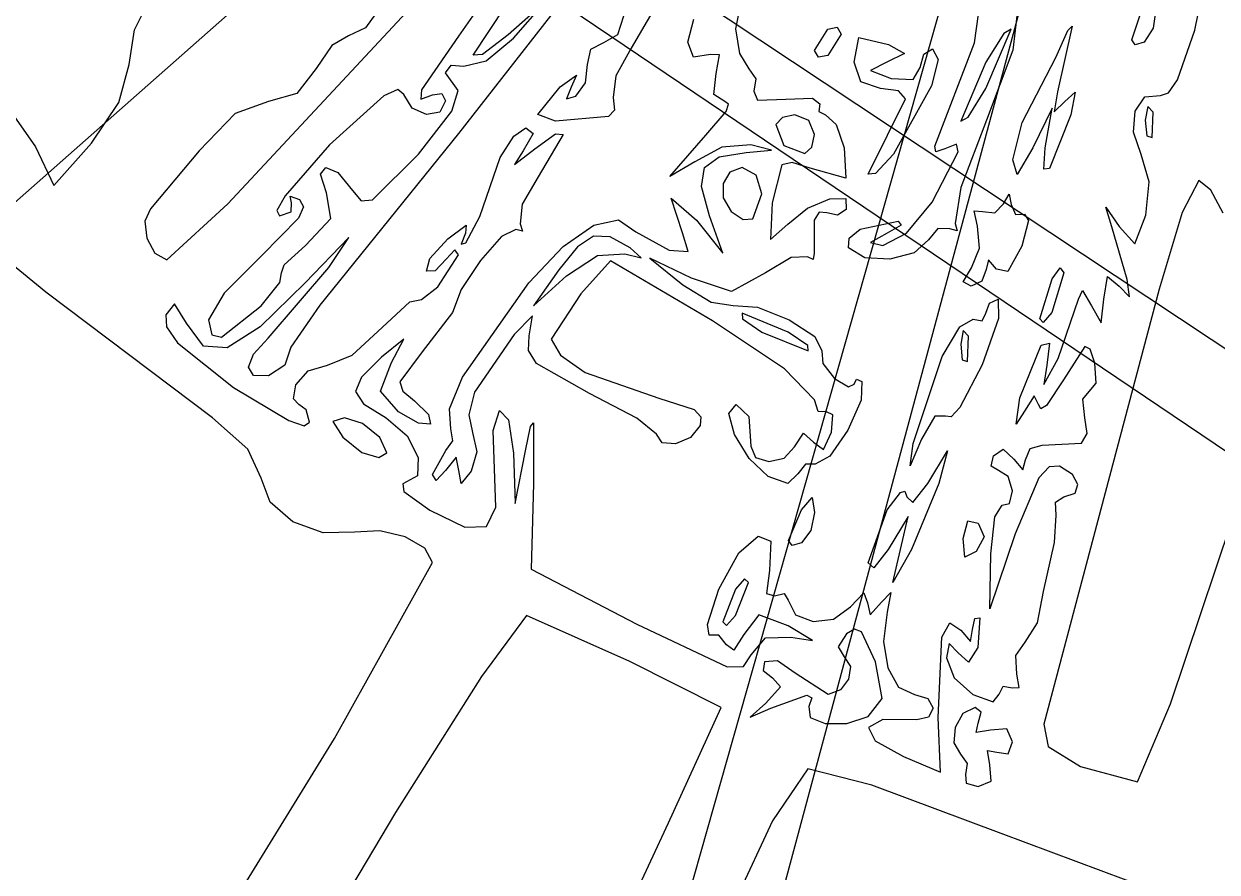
# Model space of a CAD drawing. Extents: x -99 to 383, y -48 to 207.
# Drawn here: x 61.83 to 87.38, y 37.13 to 55.31 of the extents above; entities that cross this region are included whole.
import ezdxf

# ---------------------------------------------------------------- set-up
doc = ezdxf.new("R2010")
doc.units = 0

msp = doc.modelspace()

# ---------------------------------------------------------------- linework, layer by layer
at = {"layer": 'Image'}
for p, q in [((105.667592, 141.129176), (68.6886, 10.6304)), ((69.4691, 4.7037), (104.8295, 136.260845)), ((8.88774, 4.937004), (137.95334, 118.831128)), ((156.494909, 2.557787), (5.94282, 102.53597)), ((4.533911, 102.20974), (155.086, 0.564781)), ((66.19, 51.453565), (75.84702, 61.805665)), ((86.897901, 55.173285), (87.204743, 56.687046)), ((73.475484, 55.962016), (71.131927, 52.958863)), ((64.190831, 55.174923), (64.479775, 55.747409)), ((71.68213, 55.831793), (71.130743, 55.042311)), ((72.972741, 55.757411), (72.196631, 55.073217)), ((72.307699, 55.001685), (72.972741, 55.757411)), ((82.180228, 54.896881), (82.311729, 55.826649)), ((85.551743, 54.965206), (85.814128, 55.757973)), ((86.076513, 55.704074), (86.007624, 55.216132)), ((69.452872, 55.658393), (69.141263, 55.222882)), ((71.44641, 54.632404), (72.127964, 55.670012)), ((74.542772, 55.077167), (74.668978, 55.477105)), ((75.3454, 55.663881), (74.830442, 54.787601)), ((77.165822, 55.697154), (77.065239, 55.201352)), ((83.099316, 55.596753), (82.998987, 54.739968)), ((69.141263, 55.222882), (68.774402, 55.051939)), ((76.043535, 54.911838), (76.170276, 55.408601)), ((77.065239, 55.201352), (77.149493, 54.669001)), ((78.758573, 54.736886), (79.040795, 55.19353)), ((79.040795, 55.19353), (79.240114, 55.233813)), ((79.240114, 55.233813), (79.323017, 55.08573)), ((82.427443, 53.923533), (82.968228, 55.193533)), ((82.968228, 55.193533), (82.809372, 55.102693)), ((82.968228, 55.193533), (82.968228, 55.193533)), ((84.276027, 55.253772), (83.955179, 53.852979)), ((84.183125, 55.162399), (84.276027, 55.253772)), ((86.007624, 55.216132), (85.814128, 54.911307)), ((64.0828, 54.4379), (64.190831, 55.174923)), ((68.774402, 55.051939), (68.419998, 54.844682)), ((71.130743, 55.042311), (70.340376, 53.890523)), ((72.196631, 55.073217), (71.644752, 54.648865)), ((71.722486, 54.512287), (72.307699, 55.001685)), ((74.243023, 54.906328), (74.542772, 55.077167)), ((79.323017, 55.08573), (79.040795, 54.629086)), ((79.605219, 54.487976), (79.707796, 55.011901)), ((79.707796, 55.011901), (80.337613, 54.861957)), ((82.809372, 55.102693), (82.427443, 54.487978)), ((83.919438, 54.581958), (84.183125, 55.162399)), ((85.620636, 54.85519), (85.551743, 54.965206)), ((85.551743, 54.965206), (85.551743, 54.965206)), ((86.524995, 54.106412), (86.897901, 55.173285)), ((68.419998, 54.844682), (68.084826, 54.346384)), ((73.89773, 54.432364), (73.966066, 54.764753)), ((73.966066, 54.764753), (74.243023, 54.906328)), ((74.830442, 54.787601), (74.498624, 54.192857)), ((76.162504, 54.593387), (76.043535, 54.911838)), ((78.841476, 54.588803), (78.758573, 54.736886)), ((78.758573, 54.736886), (78.758573, 54.736886)), ((80.337613, 54.861957), (80.680755, 54.672244)), ((81.094919, 54.653606), (81.28387, 54.770198)), ((81.28387, 54.770198), (81.405106, 54.542711)), ((81.332495, 52.686129), (82.180228, 54.896881)), ((82.998987, 54.739968), (82.438107, 53.241743)), ((85.814128, 54.911307), (85.620636, 54.85519)), ((63.859259, 53.617917), (64.082802, 54.437906)), ((64.082802, 54.437906), (64.0828, 54.4379)), ((71.249369, 54.39688), (71.722486, 54.512287)), ((71.644752, 54.648865), (71.44641, 54.632404)), ((73.854936, 54.042544), (73.89773, 54.432364)), ((76.529029, 54.64655), (76.162504, 54.593387)), ((76.719076, 54.645191), (76.529029, 54.64655)), ((76.653116, 54.241104), (76.719076, 54.645191)), ((77.149493, 54.669001), (77.352064, 54.344043)), ((79.040795, 54.629086), (78.841476, 54.588803)), ((79.74633, 54.064644), (79.605219, 54.487976)), ((80.305253, 54.48604), (79.953746, 54.304186)), ((80.680755, 54.672244), (80.305253, 54.48604)), ((81.016329, 54.373287), (81.094919, 54.653606)), ((81.405106, 54.542711), (81.263936, 53.975418)), ((82.427443, 54.487978), (81.886658, 53.217978)), ((83.203551, 53.194368), (83.919438, 54.581958)), ((68.084826, 54.346384), (67.670427, 53.815311)), ((70.856079, 54.258902), (70.971608, 54.418604)), ((71.127966, 53.87593), (70.856079, 54.258902)), ((70.971608, 54.418604), (71.249369, 54.39688)), ((73.309421, 53.959534), (73.657532, 54.205311)), ((73.657532, 54.205311), (73.548037, 53.950475)), ((74.498624, 54.192857), (74.443581, 53.729271)), ((76.601554, 53.790176), (76.653116, 54.241104)), ((77.352064, 54.344043), (77.500054, 54.130536)), ((79.953746, 54.304186), (80.396442, 54.138478)), ((80.864398, 54.113388), (81.016329, 54.373287)), ((72.831913, 53.363066), (73.309421, 53.959534)), ((73.548037, 53.950475), (73.447832, 53.700092)), ((73.642457, 53.760091), (73.854936, 54.042544)), ((77.500054, 54.130536), (77.453085, 53.866137)), ((80.169663, 53.923532), (79.74633, 54.064644)), ((80.555155, 53.870818), (80.169663, 53.923532)), ((80.396442, 54.138478), (80.864398, 54.113388)), ((81.263936, 53.975418), (80.449684, 52.512418)), ((82.045514, 53.308819), (82.427443, 53.923533)), ((86.337325, 53.829984), (86.524995, 54.106412)), ((67.670427, 53.815311), (67.066116, 53.640829)), ((69.53363, 53.764837), (68.372177, 52.712515)), ((69.831519, 53.902671), (69.53363, 53.764837)), ((69.959547, 53.794365), (69.831519, 53.902671)), ((70.142531, 53.501927), (69.959547, 53.794365)), ((70.340376, 53.890523), (70.323687, 53.693469)), ((70.323687, 53.693469), (70.573854, 53.781851)), ((70.573854, 53.781851), (70.773173, 53.817242)), ((70.773173, 53.817242), (70.856076, 53.657397)), ((70.989599, 53.436429), (71.127966, 53.87593)), ((73.447832, 53.700092), (73.642457, 53.760091)), ((74.443581, 53.729271), (74.472859, 53.457248)), ((76.831661, 53.641317), (76.601554, 53.790176)), ((77.453085, 53.866137), (77.53615, 53.674456)), ((77.53615, 53.674456), (78.139133, 53.693462)), ((78.139133, 53.693462), (78.712911, 53.715929)), ((78.712911, 53.715929), (78.868121, 53.590268)), ((80.319749, 52.919142), (80.706663, 53.699263)), ((80.706663, 53.699263), (80.555155, 53.870818)), ((83.955179, 53.852979), (83.883842, 53.421232)), ((84.114778, 53.641312), (84.337232, 53.841149)), ((84.337232, 53.841149), (84.246231, 53.35909)), ((85.624573, 53.438996), (85.829537, 53.742093)), ((85.829537, 53.742093), (86.161405, 53.77259)), ((86.161405, 53.77259), (86.337325, 53.829984)), ((63.276251, 52.746936), (63.859259, 53.617917)), ((67.066116, 53.640829), (66.346582, 53.383352)), ((70.445946, 53.367412), (70.142531, 53.501927)), ((70.275139, 52.51186), (70.989599, 53.436429)), ((70.730294, 53.412131), (70.445946, 53.367412)), ((70.856076, 53.657397), (70.730294, 53.412131)), ((74.472859, 53.457248), (74.343773, 53.323069)), ((76.427347, 52.92434), (76.865071, 53.430706)), ((76.913892, 53.584743), (76.831661, 53.641317)), ((76.865071, 53.430706), (76.913892, 53.584743)), ((78.868121, 53.590268), (78.845356, 53.427014)), ((78.845356, 53.427014), (78.991238, 53.359111)), ((83.841753, 53.500201), (83.429548, 52.653535)), ((83.695164, 52.653535), (83.841753, 53.500201)), ((83.883842, 53.421232), (84.114778, 53.641312)), ((85.585975, 52.985828), (85.624573, 53.438996)), ((85.89278, 53.533879), (85.836233, 53.240907)), ((86.00674, 53.411417), (85.89278, 53.533879)), ((85.984462, 52.870491), (86.006729, 53.411417)), ((86.006729, 53.411417), (86.00674, 53.411417)), ((61.611031, 53.338316), (62.075557, 52.67193)), ((66.346582, 53.383352), (65.580006, 52.582499)), ((73.205685, 53.21914), (72.831913, 53.363071)), ((72.831913, 53.363071), (72.831913, 53.363066)), ((74.343773, 53.323069), (73.205685, 53.21914)), ((78.066729, 53.301272), (77.930433, 53.151016)), ((77.930433, 53.151016), (78.099883, 52.699983)), ((78.335067, 53.3585), (78.066729, 53.301272)), ((78.634046, 53.234146), (78.335067, 53.3585)), ((78.7584, 52.935167), (78.634046, 53.234146)), ((78.991238, 53.359111), (79.218703, 53.151854)), ((79.218703, 53.151854), (79.392089, 52.653556)), ((81.886658, 53.217978), (82.045514, 53.308819)), ((82.438107, 53.241743), (81.886689, 51.803818)), ((83.004613, 52.39483), (83.203551, 53.194368)), ((84.246231, 53.35909), (83.788168, 52.20743)), ((85.836233, 53.240907), (85.870587, 52.908966)), ((71.131927, 52.958863), (68.164543, 49.281503)), ((72.024968, 52.44297), (72.317755, 52.898435)), ((72.317755, 52.898435), (72.577244, 53.076872)), ((72.72881, 52.956449), (72.518539, 52.582984)), ((72.577244, 53.076872), (72.72881, 52.956449)), ((72.766203, 52.626726), (73.211775, 52.948335)), ((73.374367, 52.934792), (72.835742, 52.029883)), ((73.211775, 52.948335), (73.374367, 52.934792)), ((75.654121, 52.033932), (76.427347, 52.92434)), ((78.701172, 52.666829), (78.7584, 52.935167)), ((78.7584, 52.935167), (78.7584, 52.935167)), ((79.902693, 52.08909), (80.319749, 52.919142)), ((85.753205, 52.50512), (85.585975, 52.985828)), ((85.870587, 52.908966), (85.984462, 52.870491)), ((62.075557, 52.67193), (62.4697, 51.844252)), ((62.4697, 51.844252), (63.276251, 52.746936)), ((68.372177, 52.712515), (67.419612, 51.624148)), ((76.76957, 52.666086), (76.19529, 52.350255)), ((77.39473, 52.714652), (76.76957, 52.666086)), ((77.833053, 52.602782), (77.39473, 52.714652)), ((78.099883, 52.699983), (78.550916, 52.530533)), ((78.550916, 52.530533), (78.701172, 52.666829)), ((79.392089, 52.653556), (79.429272, 51.999288)), ((81.350466, 52.565843), (81.332495, 52.686129)), ((81.79534, 52.725726), (81.544162, 52.630906)), ((81.834542, 52.567802), (81.79534, 52.725726)), ((83.429548, 52.653535), (83.09346, 52.08023)), ((83.665672, 52.191889), (83.695164, 52.653535)), ((62.294019, 49.559087), (58.628818, 52.570081)), ((65.580006, 52.582499), (64.536746, 51.340979)), ((69.29007, 51.536985), (70.275139, 52.51186)), ((71.58908, 51.180042), (72.024968, 52.44297)), ((72.333241, 52.289952), (72.766203, 52.626726)), ((72.518539, 52.582984), (72.333241, 52.289952)), ((76.400137, 52.228361), (76.710646, 52.458485)), ((76.710646, 52.458485), (77.293551, 52.550862)), ((77.293551, 52.550862), (77.833053, 52.602782)), ((80.449684, 52.512418), (80.062258, 52.097023)), ((81.275535, 51.487406), (81.834542, 52.567802)), ((81.544162, 52.630906), (81.350466, 52.565843)), ((83.09346, 52.08023), (83.004612, 52.394831)), ((83.004612, 52.394831), (83.004613, 52.39483)), ((85.918306, 51.923635), (85.753205, 52.50512)), ((68.177656, 52.084263), (68.290453, 52.231498)), ((68.290453, 52.231498), (68.549464, 52.118196)), ((76.19529, 52.350255), (75.654121, 52.033932)), ((76.338807, 51.820663), (76.400137, 52.228361)), ((76.939321, 52.131032), (76.798056, 51.888214)), ((77.205667, 52.229686), (76.939321, 52.131032)), ((77.505527, 52.065056), (77.205667, 52.229686)), ((78.056195, 52.285802), (77.85197, 51.470091)), ((78.279447, 52.332404), (78.056195, 52.285802)), ((78.664617, 52.212293), (78.279447, 52.332404)), ((79.429272, 51.999288), (78.664617, 52.212293)), ((83.788168, 52.20743), (83.665672, 52.191889)), ((68.305423, 51.685104), (68.177656, 52.084263)), ((68.549464, 52.118196), (68.860339, 51.735749)), ((72.835742, 52.029883), (72.49295, 51.440582)), ((76.798056, 51.888214), (76.8018, 51.580947)), ((77.629, 51.665242), (77.505527, 52.065056)), ((80.062258, 52.097023), (79.902693, 52.089085)), ((79.902693, 52.089085), (79.902693, 52.08909)), ((85.849048, 51.20589), (85.918306, 51.923635)), ((86.984643, 51.947995), (86.630027, 51.264048)), ((87.241996, 51.743958), (86.984643, 51.947995)), ((67.419612, 51.624148), (67.243019, 51.308386)), ((68.396215, 51.132846), (68.305423, 51.685104)), ((68.860339, 51.735749), (69.049656, 51.513727)), ((76.503437, 51.195562), (76.338807, 51.820663)), ((77.433916, 51.132075), (77.629, 51.665242)), ((77.629, 51.665242), (77.629, 51.665242)), ((81.886689, 51.803818), (81.765324, 51.031023)), ((82.804393, 51.452339), (82.922071, 51.655318)), ((82.922071, 51.655318), (82.969609, 51.437438)), ((87.503282, 51.2534), (87.241996, 51.743958)), ((64.886205, 50.254169), (66.190015, 51.453609)), ((66.190015, 51.453609), (66.19, 51.453565)), ((67.554504, 51.473608), (67.528406, 51.613249)), ((67.528406, 51.613249), (67.72623, 51.539778)), ((67.551238, 51.27671), (67.554504, 51.473608)), ((67.811347, 51.386383), (67.708971, 51.140773)), ((67.72623, 51.539778), (67.811347, 51.386383)), ((69.049656, 51.513727), (69.29007, 51.536985)), ((72.49295, 51.440582), (72.456012, 51.024543)), ((75.931443, 50.828247), (75.682725, 51.57051)), ((75.682725, 51.57051), (76.229509, 51.101322)), ((76.8018, 51.580947), (76.970483, 51.288947)), ((77.85197, 51.470091), (77.81546, 50.686845)), ((78.183115, 51.01765), (78.602404, 51.360139)), ((78.602404, 51.360139), (79.083964, 51.560296)), ((79.083964, 51.560296), (79.427372, 51.567696)), ((79.427372, 51.567696), (79.432205, 51.331915)), ((80.722324, 50.821916), (81.275535, 51.487406)), ((82.613536, 51.257515), (82.804393, 51.452339)), ((82.969609, 51.437438), (83.061262, 51.223446)), ((85.119273, 50.960227), (84.994589, 51.381809)), ((84.994589, 51.381809), (85.279668, 50.964178)), ((64.536746, 51.340979), (64.412134, 51.079676)), ((67.708971, 51.140773), (66.92317, 50.345288)), ((67.243019, 51.308386), (67.301427, 51.194815)), ((67.301427, 51.194815), (67.551238, 51.27671)), ((67.853961, 50.556214), (68.396215, 51.132846)), ((71.289634, 50.615598), (71.58908, 51.180042)), ((74.027705, 50.994976), (74.559367, 51.105911)), ((74.559367, 51.105911), (74.927509, 50.853167)), ((76.79235, 50.395767), (76.503437, 51.195562)), ((76.970483, 51.288947), (77.224322, 51.11773)), ((77.224322, 51.11773), (77.433916, 51.132075)), ((78.855209, 51.268506), (78.745766, 51.102819)), ((78.745766, 51.102819), (78.748663, 50.395779)), ((79.021287, 51.254499), (78.855209, 51.268506)), ((79.250367, 51.210261), (79.021287, 51.254499)), ((79.432205, 51.331915), (79.250367, 51.210261)), ((82.243243, 50.970735), (82.17737, 51.29824)), ((82.17737, 51.29824), (82.355381, 51.286968)), ((82.355381, 51.286968), (82.613536, 51.257515)), ((83.061262, 51.223446), (83.250338, 51.227736)), ((83.250338, 51.227736), (83.339661, 51.093612)), ((85.614675, 50.59627), (85.849048, 51.20589)), ((86.630027, 51.264048), (86.134898, 49.619665)), ((64.412134, 51.079676), (64.459446, 50.71625)), ((70.903128, 50.703234), (71.295384, 50.990422)), ((71.295384, 50.990422), (71.282945, 50.819097)), ((72.362839, 50.901257), (72.055859, 50.748223)), ((72.503253, 50.867607), (72.362839, 50.901257)), ((72.456012, 51.024543), (72.503253, 50.867607)), ((73.373751, 50.540036), (74.027705, 50.994976)), ((74.927509, 50.853167), (75.644824, 50.457534)), ((76.229509, 51.101322), (76.79235, 50.395767)), ((77.81546, 50.686845), (78.183115, 51.01765)), ((79.498842, 50.712076), (79.735883, 50.905392)), ((79.735883, 50.905392), (80.545528, 51.081481)), ((80.612569, 50.99623), (80.310779, 50.819096)), ((80.545528, 51.081481), (80.612569, 50.99623)), ((81.397186, 50.920409), (81.195871, 50.676354)), ((81.653951, 50.91497), (81.397186, 50.920409)), ((81.809255, 50.873151), (81.653951, 50.91497)), ((81.765324, 51.031023), (81.809255, 50.873151)), ((82.285731, 50.499948), (82.243243, 50.970735)), ((83.339661, 51.093612), (83.191489, 50.546847)), ((85.447286, 49.831337), (85.119273, 50.960227)), ((85.279668, 50.964178), (85.614675, 50.59627)), ((64.459446, 50.71625), (64.632773, 50.393487)), ((68.782675, 50.731973), (67.847795, 49.760668)), ((68.352349, 50.086397), (68.782675, 50.731973)), ((70.515474, 50.275961), (70.903128, 50.703234)), ((71.282945, 50.819097), (71.187629, 50.584158)), ((71.187629, 50.584158), (71.289634, 50.615598)), ((72.055859, 50.748223), (71.603234, 50.238152)), ((74.025381, 50.757323), (73.677362, 50.526684)), ((74.38205, 50.744053), (74.025381, 50.757323)), ((74.80746, 50.50541), (74.38205, 50.744053)), ((76.05353, 50.432895), (75.931443, 50.828247)), ((79.482388, 50.507303), (79.498842, 50.712076)), ((80.310779, 50.819096), (79.953675, 50.621148)), ((79.953675, 50.621148), (80.217205, 50.556711)), ((80.217205, 50.556711), (80.722324, 50.821916)), ((81.195871, 50.676354), (80.890273, 50.399513)), ((64.632773, 50.393487), (64.886205, 50.254169)), ((66.92317, 50.345288), (66.113038, 49.533953)), ((67.396378, 50.143513), (67.853961, 50.556214)), ((70.68821, 49.675565), (71.134248, 50.359764)), ((71.054114, 50.462555), (70.86737, 50.262826)), ((71.134248, 50.359764), (71.054114, 50.462555)), ((72.638729, 49.760767), (73.373751, 50.540036)), ((73.677362, 50.526684), (73.2779, 50.0336)), ((73.445695, 49.909335), (74.111086, 50.34179)), ((74.111086, 50.34179), (74.693025, 50.376601)), ((74.693025, 50.376601), (74.69303, 50.376601)), ((74.69303, 50.376601), (75.046244, 50.293102)), ((75.046244, 50.293102), (74.80746, 50.50541)), ((75.644824, 50.457534), (76.05353, 50.432895)), ((78.748663, 50.395779), (78.729416, 50.255922)), ((79.482381, 50.507292), (79.482388, 50.507303)), ((79.833294, 50.295225), (79.482381, 50.507292)), ((80.890273, 50.399513), (80.369335, 50.265884)), ((82.115538, 50.07777), (82.285731, 50.499948)), ((83.191489, 50.546847), (82.898566, 50.000331)), ((67.057019, 48.570177), (68.352349, 50.086397)), ((67.339439, 49.971859), (67.396378, 50.143513)), ((70.446628, 50.005852), (70.515474, 50.275961)), ((70.86737, 50.262826), (70.635473, 50.016087)), ((71.603234, 50.238152), (71.190439, 49.614106)), ((74.384128, 50.226251), (73.749129, 49.519166)), ((76.571348, 48.945131), (74.384128, 50.226251)), ((76.119492, 49.855824), (75.230792, 50.288645)), ((75.230792, 50.288645), (75.936347, 49.712218)), ((78.255686, 50.298054), (77.704472, 49.970705)), ((78.60318, 50.315981), (78.255686, 50.298054)), ((78.729416, 50.255922), (78.60318, 50.315981)), ((80.369335, 50.265884), (79.833294, 50.295225)), ((82.480595, 50.251186), (82.431767, 50.042979)), ((82.65514, 50.050994), (82.480595, 50.251186)), ((83.84344, 49.846633), (84.013203, 50.081839)), ((84.013203, 50.081839), (84.096626, 49.972427)), ((67.306015, 49.764602), (67.339439, 49.971859)), ((70.635473, 50.016087), (70.446628, 50.005852)), ((73.2779, 50.0336), (72.736118, 49.266357)), ((72.736118, 49.266357), (73.445695, 49.909335)), ((76.978906, 49.572223), (76.119492, 49.855824)), ((77.704472, 49.970705), (76.978906, 49.572223)), ((81.937869, 49.777606), (82.115523, 50.077762)), ((82.115523, 50.077762), (82.115538, 50.07777)), ((82.431767, 50.042979), (82.335707, 49.793829)), ((82.898566, 50.000331), (82.65514, 50.050994)), ((83.580498, 48.98465), (83.84344, 49.846633)), ((84.096626, 49.972427), (83.838562, 49.125761)), ((84.951939, 49.408004), (85.029549, 49.896685)), ((85.029549, 49.896685), (85.278478, 49.690226)), ((85.497335, 49.456141), (85.447286, 49.831337)), ((67.847795, 49.760668), (66.885549, 48.812702)), ((66.90497, 49.266304), (67.306015, 49.764602)), ((70.337179, 49.400688), (70.68821, 49.675565)), ((71.190439, 49.614106), (71.002949, 49.119147)), ((71.220661, 47.74004), (72.638729, 49.760767)), ((75.936347, 49.712218), (76.543525, 49.344513)), ((82.110669, 49.690201), (81.937869, 49.777606)), ((82.335707, 49.793829), (82.110669, 49.690201)), ((86.134898, 49.619665), (83.666468, 40.301375)), ((84.410115, 49.408004), (84.493617, 49.591721)), ((84.493617, 49.591721), (84.685231, 49.266893)), ((85.278478, 49.690226), (85.497335, 49.456141)), ((65.862628, 46.867361), (62.294019, 49.559087)), ((66.113038, 49.533953), (65.77608, 48.962088)), ((69.406257, 48.716985), (70.088918, 49.351984)), ((70.088918, 49.351984), (70.337179, 49.400688)), ((73.749129, 49.519166), (73.11413, 48.552101)), ((76.543525, 49.344513), (77.012557, 49.2699)), ((82.42746, 49.109106), (82.503231, 49.320189)), ((82.503231, 49.320189), (82.685402, 49.407985)), ((82.685402, 49.407985), (82.692694, 48.994068)), ((83.969744, 48.138004), (84.410115, 49.408004)), ((84.89377, 48.900224), (84.951939, 49.408004)), ((65.051101, 49.30577), (64.862131, 49.074583)), ((64.862131, 49.074583), (64.879356, 48.812104)), ((65.305245, 48.895711), (65.051101, 49.30577)), ((66.060705, 48.593892), (66.90497, 49.2663)), ((66.90497, 49.2663), (66.90497, 49.266304)), ((68.164543, 49.281503), (67.544582, 48.38281)), ((71.002949, 49.119147), (70.350742, 48.277256)), ((77.012557, 49.2699), (77.537158, 49.235041)), ((78.19387, 48.70186), (77.206093, 49.105192)), ((77.206093, 49.105192), (77.214031, 48.986713)), ((77.537158, 49.235041), (78.213478, 48.967126)), ((82.347066, 48.94771), (82.42746, 49.109106)), ((83.838562, 49.125761), (83.649904, 48.909685)), ((84.685231, 49.266893), (84.89377, 48.900224)), ((64.879356, 48.812104), (65.117815, 48.475469)), ((65.67448, 48.400704), (65.305245, 48.895711)), ((65.77608, 48.962088), (65.847536, 48.647672)), ((66.885549, 48.812702), (66.18118, 48.366208)), ((72.714872, 49.048331), (72.320633, 48.652067)), ((72.647291, 48.621875), (72.714872, 49.048331)), ((78.116072, 47.918535), (76.571348, 48.945131)), ((77.214031, 48.986713), (77.629426, 48.70186)), ((78.213478, 48.967126), (78.764202, 48.607891)), ((81.489497, 48.18297), (81.864583, 48.813488)), ((81.864583, 48.813488), (82.153778, 48.979374)), ((82.153778, 48.979374), (82.347066, 48.94771)), ((82.692694, 48.994068), (82.348025, 47.998905)), ((83.649904, 48.909685), (83.580498, 48.98465)), ((83.580498, 48.98465), (83.580498, 48.98465)), ((65.847536, 48.647672), (66.060705, 48.593892)), ((66.742064, 48.231533), (67.057019, 48.570177)), ((68.855294, 48.208411), (69.406257, 48.716985)), ((69.964232, 48.552826), (69.485203, 48.164814)), ((69.69687, 48.050257), (69.964232, 48.552826)), ((72.320633, 48.652067), (71.474068, 47.412853)), ((72.63105, 48.307229), (72.647291, 48.621875)), ((73.11413, 48.552101), (73.315977, 48.208388)), ((77.629426, 48.70186), (78.617203, 48.298528)), ((78.609265, 48.417007), (78.19387, 48.70186)), ((78.19387, 48.70186), (78.19387, 48.70186)), ((78.764202, 48.607891), (78.912017, 48.299073)), ((81.941838, 48.736696), (81.885291, 48.443724)), ((82.055798, 48.614234), (81.941838, 48.736696)), ((82.03352, 48.073308), (82.055787, 48.614234)), ((82.055787, 48.614234), (82.055798, 48.614234)), ((65.117815, 48.475469), (66.317101, 47.516923)), ((66.18118, 48.366208), (65.67448, 48.400704)), ((67.544582, 48.38281), (67.415127, 47.996883)), ((72.803349, 48.032233), (72.63105, 48.307229)), ((78.617203, 48.298528), (78.609265, 48.417007)), ((78.912017, 48.299073), (78.931476, 48.02838)), ((81.885291, 48.443724), (81.919645, 48.111784)), ((83.148641, 47.291336), (83.608034, 48.420226)), ((83.608034, 48.420226), (83.789622, 48.463208)), ((83.789622, 48.463208), (83.731972, 47.996893)), ((84.543763, 48.394499), (84.089493, 47.683148)), ((84.657166, 48.336652), (84.543763, 48.394499)), ((84.756796, 48.035926), (84.657166, 48.336652)), ((66.637972, 47.948951), (66.742064, 48.231533)), ((68.326057, 47.996881), (68.855294, 48.208411)), ((69.485203, 48.164814), (69.054594, 47.73754)), ((69.459514, 47.439372), (69.69687, 48.050257)), ((70.350742, 48.277256), (69.874805, 47.634331)), ((73.315977, 48.208388), (73.84479, 47.840417)), ((80.865348, 46.320014), (81.489497, 48.18297)), ((81.919645, 48.111784), (82.03352, 48.073308)), ((83.669382, 47.579958), (83.969744, 48.138004)), ((66.744462, 47.775568), (66.637972, 47.948951)), ((67.415127, 47.996883), (67.061252, 47.764524)), ((67.649842, 47.573548), (67.915491, 47.872526)), ((67.915491, 47.872526), (68.326057, 47.996881)), ((73.934671, 47.389535), (72.803349, 48.032233)), ((73.84479, 47.840417), (75.42295, 47.284461)), ((78.758568, 47.249351), (78.116072, 47.918535)), ((78.931476, 48.02838), (79.18501, 47.712091)), ((82.348025, 47.998905), (81.869667, 47.090092)), ((83.731972, 47.996893), (83.669382, 47.579958)), ((84.787524, 47.609719), (84.756796, 48.035926)), ((67.061252, 47.764524), (66.744462, 47.775568)), ((67.601598, 47.274569), (67.649842, 47.573548)), ((69.054594, 47.73754), (68.923788, 47.431878)), ((69.874805, 47.634331), (69.939157, 47.440743)), ((70.942738, 47.060376), (71.220661, 47.74004)), ((79.18501, 47.712091), (79.481794, 47.531202)), ((79.481794, 47.531202), (79.605236, 47.586039)), ((79.605236, 47.586039), (79.6528, 47.69576)), ((79.6528, 47.69576), (79.767158, 47.646824)), ((79.767158, 47.646824), (79.754437, 47.241864)), ((84.089493, 47.683148), (83.720362, 47.132146)), ((84.63979, 47.432448), (84.787524, 47.609719)), ((66.317101, 47.516923), (67.496743, 46.805775)), ((67.713723, 47.150215), (67.601598, 47.274569)), ((68.923788, 47.431878), (69.098973, 47.168481)), ((69.847958, 46.994837), (69.459514, 47.439372)), ((69.939157, 47.440743), (70.189029, 47.228466)), ((71.474068, 47.412853), (71.351722, 46.933659)), ((74.949714, 46.861212), (73.934671, 47.389535)), ((75.42295, 47.284461), (76.180512, 47.046096)), ((83.071506, 46.732951), (83.148641, 47.291336)), ((83.460934, 47.339357), (83.249947, 47.009114)), ((83.548335, 47.150225), (83.460934, 47.339357)), ((84.498324, 47.266642), (84.63979, 47.432448)), ((67.873567, 47.039586), (67.713723, 47.150215)), ((67.940051, 46.773607), (67.873567, 47.039586)), ((69.098973, 47.168481), (69.586337, 46.868004)), ((70.189029, 47.228466), (70.490104, 46.936552)), ((70.968769, 46.632177), (70.942738, 47.060376)), ((71.874772, 46.593406), (72.012085, 47.025716)), ((72.012085, 47.025716), (72.204198, 46.821398)), ((76.180512, 47.046096), (76.319178, 46.889214)), ((76.923051, 46.957268), (77.074331, 47.150223)), ((77.074331, 47.150223), (77.34905, 46.893902)), ((78.833739, 47.002955), (78.758568, 47.249351)), ((79.754437, 47.241864), (79.46685, 46.602438)), ((81.869667, 47.090092), (81.681658, 46.889219)), ((83.600832, 47.061307), (83.548335, 47.150225)), ((83.720362, 47.132146), (83.600832, 47.061307)), ((84.544119, 46.868004), (84.498324, 47.266642)), ((66.621634, 46.193778), (65.862628, 46.867361)), ((67.496743, 46.805775), (67.824528, 46.698366)), ((67.824528, 46.698366), (67.940051, 46.773607)), ((68.693632, 46.867374), (68.440245, 46.788228)), ((68.440245, 46.788228), (68.657632, 46.454777)), ((69.079268, 46.74302), (68.693632, 46.867374)), ((69.586337, 46.868004), (70.036136, 46.483693)), ((70.273498, 46.751507), (69.847958, 46.994837)), ((70.490104, 46.936552), (70.532911, 46.732718)), ((71.351722, 46.933659), (71.432706, 46.554467)), ((72.204198, 46.821398), (72.307495, 46.108548)), ((72.675545, 46.681894), (72.734958, 46.762713)), ((72.734958, 46.762713), (72.736295, 45.456893)), ((75.371901, 46.516874), (74.949714, 46.861212)), ((76.319178, 46.889214), (76.309979, 46.699141)), ((77.045373, 46.507452), (76.923051, 46.957268)), ((77.34905, 46.893902), (77.389804, 46.259773)), ((79.01447, 46.992856), (78.833739, 47.002955)), ((79.14998, 46.931627), (79.01447, 46.992856)), ((79.116426, 46.562324), (79.14998, 46.931627)), ((81.332048, 46.902191), (81.048825, 46.406035)), ((81.559802, 46.901955), (81.332048, 46.902191)), ((81.681658, 46.889219), (81.559802, 46.901955)), ((83.249947, 47.009114), (83.071506, 46.732951)), ((84.59561, 46.528658), (84.544119, 46.868004)), ((69.44487, 46.444041), (69.079268, 46.74302)), ((70.532911, 46.732718), (70.273498, 46.751507)), ((71.010935, 46.375552), (70.968769, 46.632177)), ((71.432706, 46.554467), (71.521558, 46.138837)), ((71.903226, 45.775646), (71.874772, 46.593406)), ((72.564679, 46.162448), (72.675545, 46.681894)), ((75.496417, 46.328282), (75.371901, 46.516874)), ((76.309979, 46.699141), (76.097229, 46.445018)), ((77.354554, 45.994346), (77.045373, 46.507452)), ((78.327063, 46.242925), (78.516688, 46.537977)), ((78.516688, 46.537977), (78.734597, 46.342357)), ((78.946036, 46.18656), (79.116426, 46.562324)), ((79.46685, 46.602438), (79.080292, 46.041688)), ((84.474013, 46.326965), (84.59561, 46.528658)), ((68.657632, 46.454777), (69.064973, 46.125895)), ((69.444871, 46.444053), (69.44487, 46.444041)), ((69.597585, 46.118636), (69.444871, 46.444053)), ((70.036136, 46.483693), (70.270675, 46.016914)), ((70.860946, 46.165277), (71.010935, 46.375552)), ((75.782118, 46.312864), (75.496417, 46.328282)), ((76.097229, 46.445018), (75.782118, 46.312864)), ((77.389804, 46.259773), (77.489149, 46.015709)), ((78.734597, 46.342357), (78.946036, 46.18656)), ((81.048825, 46.406035), (80.801949, 45.838642)), ((80.801949, 45.838642), (80.865352, 46.320014)), ((80.865352, 46.320014), (80.865348, 46.320014)), ((83.376435, 46.207584), (83.626897, 46.282492)), ((83.626897, 46.282492), (84.474013, 46.326965)), ((66.904078, 45.574501), (66.621634, 46.193778)), ((69.064973, 46.125895), (69.424621, 46.013215)), ((69.424621, 46.013215), (69.597585, 46.118636)), ((70.270675, 46.016914), (70.251239, 45.622637)), ((70.578442, 45.651887), (70.860946, 46.165277)), ((71.085769, 46.021321), (70.856343, 45.739099)), ((71.138565, 45.739099), (71.085769, 46.021321)), ((71.521558, 46.138837), (71.406854, 45.72623)), ((72.307495, 46.108548), (72.347543, 45.033558)), ((72.347543, 45.033558), (72.564679, 46.162448)), ((77.76385, 45.611523), (77.354554, 45.994346)), ((77.489149, 46.015709), (77.775528, 45.929799)), ((77.775528, 45.929799), (78.103359, 46.004664)), ((78.103359, 46.004664), (78.327063, 46.242925)), ((79.080292, 46.041688), (78.770655, 45.872754)), ((81.179229, 45.456885), (81.604334, 46.162439)), ((81.604334, 46.162439), (81.416275, 45.456885)), ((82.538644, 45.830863), (82.587186, 46.051462)), ((82.587186, 46.051462), (82.792059, 46.197936)), ((82.792059, 46.197936), (83.022855, 45.980907)), ((83.269799, 45.963155), (83.376435, 46.207584)), ((70.856343, 45.739099), (70.656723, 45.524372)), ((71.191094, 45.461553), (71.138565, 45.739099)), ((71.933093, 44.952752), (71.903226, 45.775646)), ((78.558975, 45.876025), (78.395627, 45.670316)), ((78.770655, 45.872754), (78.558975, 45.876025)), ((82.693019, 45.73911), (82.538644, 45.830863)), ((82.904102, 45.609863), (82.693019, 45.73911)), ((83.022855, 45.980907), (83.216162, 45.752804)), ((83.216162, 45.752804), (83.269799, 45.963155)), ((83.781785, 45.817121), (83.561221, 45.583907)), ((83.99791, 45.834145), (83.781785, 45.817121)), ((84.277066, 45.653883), (83.99791, 45.834145)), ((67.097595, 45.057467), (66.904078, 45.574501)), ((70.251239, 45.622637), (69.939115, 45.455834)), ((70.656723, 45.524372), (70.578442, 45.651887)), ((71.406854, 45.72623), (71.191094, 45.461553)), ((78.18251, 45.462188), (77.76385, 45.611523)), ((78.395627, 45.670316), (78.18251, 45.462188)), ((82.991898, 45.29912), (82.904102, 45.609863)), ((83.561221, 45.583907), (83.050482, 44.382675)), ((84.392328, 45.435757), (84.277066, 45.653883)), ((69.939115, 45.455834), (69.964384, 45.287787)), ((69.964384, 45.287787), (70.520526, 44.885221)), ((72.736295, 45.456893), (72.690778, 43.622453)), ((80.311184, 44.892158), (80.594149, 45.265314)), ((80.594149, 45.265314), (80.691247, 45.293732)), ((80.691247, 45.293732), (80.734123, 45.174663)), ((81.416275, 45.456885), (80.829747, 44.045775)), ((80.86124, 45.049831), (81.179229, 45.456885)), ((82.928136, 45.027783), (82.991898, 45.29912)), ((84.090592, 45.17464), (84.333551, 45.25195)), ((84.333551, 45.25195), (84.392328, 45.435757)), ((67.585394, 44.640536), (67.097595, 45.057467)), ((78.476349, 44.89244), (78.702316, 45.156528)), ((78.702316, 45.156528), (78.75425, 44.838541)), ((80.734123, 45.174663), (80.86124, 45.049831)), ((82.61425, 44.742607), (82.774833, 44.993265)), ((82.774833, 44.993265), (82.928136, 45.027783)), ((83.914561, 45.058391), (84.090592, 45.17464)), ((83.930036, 44.7789), (83.914561, 45.058391)), ((70.520526, 44.885221), (71.266369, 44.523397)), ((71.729016, 44.540622), (71.933093, 44.952752)), ((78.198448, 44.240784), (78.476349, 44.89244)), ((78.75425, 44.838541), (78.674354, 44.450259)), ((79.907458, 43.763553), (80.311184, 44.892158)), ((80.757668, 44.751329), (80.332563, 44.045775)), ((80.594473, 44.045775), (80.757668, 44.751329)), ((82.53296, 43.951585), (82.61425, 44.742607)), ((83.893748, 44.195008), (83.930036, 44.7789)), ((68.233677, 44.401017), (67.585394, 44.640536)), ((71.266369, 44.523397), (71.729016, 44.540622)), ((81.937188, 44.282561), (82.041682, 44.662557)), ((82.041682, 44.662557), (82.261484, 44.606857)), ((82.261484, 44.606857), (82.387738, 44.316501)), ((86.380171, 40.738216), (87.68406, 44.632891)), ((68.908648, 44.416221), (68.233677, 44.401017)), ((69.449626, 44.449182), (68.908648, 44.416221)), ((69.991219, 44.319641), (69.449626, 44.449182)), ((70.408089, 44.076351), (69.991219, 44.319641)), ((77.13138, 43.971775), (77.551597, 44.334034)), ((77.551597, 44.334034), (77.820043, 44.227892)), ((77.820043, 44.227892), (77.790064, 43.598808)), ((78.278299, 44.130768), (78.198448, 44.240784)), ((78.198448, 44.240784), (78.198448, 44.240784)), ((78.674354, 44.450259), (78.476349, 44.186885)), ((81.972194, 43.881187), (81.937188, 44.282562)), ((81.937188, 44.282562), (81.937188, 44.282561)), ((82.387738, 44.316501), (82.216049, 44.003701)), ((83.050482, 44.382675), (82.508153, 42.775755)), ((70.574898, 43.768067), (70.408089, 44.076351)), ((76.706044, 43.195657), (77.13138, 43.971775)), ((78.476349, 44.186885), (78.278299, 44.130768)), ((80.332563, 44.045775), (80.025346, 43.653277)), ((80.829747, 44.045775), (80.431278, 43.34022)), ((80.431278, 43.34022), (80.594473, 44.045775)), ((82.216049, 44.003701), (81.972194, 43.881187)), ((82.508153, 42.775755), (82.53296, 43.951585)), ((83.662258, 43.145078), (83.893748, 44.195008)), ((68.473757, 39.999014), (70.574898, 43.768067)), ((80.025346, 43.653277), (79.907458, 43.763553)), ((79.907458, 43.763553), (79.907458, 43.763553)), ((72.690778, 43.622453), (74.948558, 42.444283)), ((77.790064, 43.598808), (77.72944, 43.103484)), ((76.461455, 42.438918), (76.706044, 43.195657)), ((77.065422, 43.198469), (76.791844, 42.492914)), ((77.258637, 43.414545), (77.065422, 43.198469)), ((77.065422, 42.634025), (77.339, 43.33958)), ((77.339, 43.33958), (77.258637, 43.414545)), ((77.339, 43.33958), (77.339, 43.33958)), ((77.72944, 43.103484), (77.900579, 43.051021)), ((77.900579, 43.051021), (78.107886, 43.100218)), ((78.107886, 43.100218), (78.194112, 42.963752)), ((78.194112, 42.963752), (78.351181, 42.642952)), ((79.527222, 42.814369), (79.811344, 43.114701)), ((79.811344, 43.114701), (79.891765, 42.900286)), ((80.192475, 42.916909), (80.390801, 43.121757)), ((80.390801, 43.121757), (80.310246, 42.705242)), ((83.527474, 42.472059), (83.662258, 43.145078)), ((79.165236, 42.551732), (79.527222, 42.814369)), ((79.891765, 42.900286), (79.949516, 42.645428)), ((79.949516, 42.645428), (80.192475, 42.916909)), ((80.310246, 42.705242), (80.231046, 42.078491)), ((72.585283, 42.634037), (71.627175, 41.324567)), ((74.803143, 41.648662), (72.585283, 42.634037)), ((74.948558, 42.444283), (76.884407, 41.531261)), ((76.498018, 42.209638), (76.461455, 42.438918)), ((76.791844, 42.492914), (76.872207, 42.417949)), ((76.872207, 42.417949), (77.065422, 42.634025)), ((77.562162, 42.649817), (77.244698, 42.225609)), ((78.194113, 42.41391), (77.562162, 42.649817)), ((78.351181, 42.642952), (78.724056, 42.500102)), ((78.724056, 42.500102), (79.165236, 42.551732)), ((81.479306, 42.167519), (81.652577, 42.476168)), ((81.652577, 42.476168), (81.889543, 42.319173)), ((82.140912, 42.328909), (82.187322, 42.567874)), ((82.187322, 42.567874), (82.292987, 42.580967)), ((82.292987, 42.580967), (82.253713, 41.945824)), ((83.264283, 42.064118), (83.527474, 42.472059)), ((76.704315, 42.208842), (76.498018, 42.209638)), ((76.867816, 42.001437), (76.704315, 42.208842)), ((77.244698, 42.225609), (77.029597, 41.889052)), ((77.702893, 42.152525), (78.247464, 42.166057)), ((78.712355, 42.097027), (78.194113, 42.41391)), ((78.247464, 42.166057), (78.712355, 42.097027)), ((79.439258, 42.240603), (79.26173, 41.962532)), ((79.612727, 42.341981), (79.439258, 42.240603)), ((79.764192, 42.285314), (79.612727, 42.341981)), ((80.060584, 41.640393), (79.764192, 42.285314)), ((81.400678, 40.447443), (81.479306, 42.167519)), ((81.889543, 42.319173), (82.092076, 42.073961)), ((82.092076, 42.073961), (82.140912, 42.328909)), ((77.029597, 41.889052), (76.867816, 42.001437)), ((77.400798, 41.78736), (77.702893, 42.152525)), ((79.26173, 41.962532), (79.390434, 41.749017)), ((80.231046, 42.078491), (80.323308, 41.51117)), ((81.638903, 42.029649), (81.585109, 41.727356)), ((81.828057, 41.834874), (81.638903, 42.029649)), ((82.253713, 41.945824), (82.05622, 41.6336)), ((83.066405, 41.772298), (83.264283, 42.064118)), ((77.233617, 41.536321), (77.400798, 41.78736)), ((77.961049, 41.658322), (77.686828, 41.641869)), ((78.341987, 41.398286), (77.961049, 41.658322)), ((79.390434, 41.749017), (79.524098, 41.540061)), ((81.585109, 41.727356), (81.747907, 41.296824)), ((82.05622, 41.6336), (81.828057, 41.834874)), ((83.088653, 41.378468), (83.066405, 41.772298)), ((76.759833, 40.66329), (74.803143, 41.648662)), ((76.884407, 41.531261), (77.233617, 41.536321)), ((77.686828, 41.641869), (77.654852, 41.45272)), ((77.654852, 41.45272), (77.856336, 41.297544)), ((79.044325, 40.941354), (78.341987, 41.398286)), ((79.524098, 41.540061), (79.483466, 41.271622)), ((80.060586, 41.640388), (80.060584, 41.640393)), ((80.203085, 40.856697), (80.060586, 41.640388)), ((80.323308, 41.51117), (80.555037, 41.099912)), ((71.627175, 41.324567), (69.784581, 38.410547)), ((77.856336, 41.297544), (78.03006, 41.104723)), ((79.483466, 41.271622), (79.309791, 41.039965)), ((81.747907, 41.296824), (82.145232, 40.941317)), ((83.1394, 41.09091), (83.088653, 41.378468)), ((78.03006, 41.104723), (77.715225, 40.756169)), ((77.822825, 40.643562), (78.590756, 40.927775)), ((78.590756, 40.927775), (78.700372, 40.870508)), ((79.309791, 41.039965), (79.044325, 40.941354)), ((80.555037, 41.099912), (80.89424, 40.941352)), ((80.89424, 40.941352), (81.179786, 40.854814)), ((82.145232, 40.941317), (82.579176, 40.780472)), ((82.579176, 40.780472), (82.709676, 40.948034)), ((82.709676, 40.948034), (82.79163, 41.11548)), ((82.79163, 41.11548), (82.988667, 41.084418)), ((82.988667, 41.084418), (83.1394, 41.09091)), ((75.631543, 38.19144), (76.759833, 40.66329)), ((77.715225, 40.756169), (77.3787, 40.45422)), ((77.3787, 40.45422), (77.822825, 40.643562)), ((78.700372, 40.870508), (78.630688, 40.680491)), ((78.630688, 40.680491), (78.659437, 40.448396)), ((79.905048, 40.467698), (80.203085, 40.856697)), ((81.179786, 40.854814), (81.298554, 40.646757)), ((81.298554, 40.646757), (81.194925, 40.452157)), ((82.192083, 40.659115), (81.934067, 40.531377)), ((82.321896, 40.562124), (82.192083, 40.659115)), ((85.67301, 39.070681), (86.380171, 40.738216)), ((78.659437, 40.448396), (78.98333, 40.318548)), ((79.449492, 40.316473), (79.905048, 40.467698)), ((80.217564, 40.406895), (79.912001, 40.235516)), ((80.945777, 40.397975), (80.217564, 40.406895)), ((81.194925, 40.452157), (80.945777, 40.397975)), ((81.456125, 39.278042), (81.400665, 40.447462)), ((81.400665, 40.447462), (81.400678, 40.447443)), ((81.934067, 40.531377), (81.768793, 40.235294)), ((82.256701, 40.328932), (82.321896, 40.562124)), ((78.98333, 40.318548), (79.449492, 40.316473)), ((79.912001, 40.235516), (80.05277, 39.949558)), ((81.768793, 40.235294), (81.737129, 39.901562)), ((82.219615, 40.125255), (82.256701, 40.328932)), ((82.522269, 40.178965), (82.219615, 40.125255)), ((82.87398, 40.205675), (82.522269, 40.178965)), ((82.991898, 39.928047), (82.87398, 40.205675)), ((83.666468, 40.301375), (83.760773, 39.823307)), ((66.049768, 36.048357), (68.473757, 39.999014)), ((80.05277, 39.949558), (80.663555, 39.614744)), ((81.737129, 39.901562), (81.87994, 39.660876)), ((82.900702, 39.672355), (82.991898, 39.928047)), ((80.663555, 39.614744), (81.456125, 39.278042)), ((81.87994, 39.660876), (82.026109, 39.463886)), ((82.511748, 39.435412), (82.458037, 39.738066)), ((82.458037, 39.738066), (82.661715, 39.700981)), ((82.661715, 39.700981), (82.900702, 39.672355)), ((83.760773, 39.823307), (84.45297, 39.395832)), ((82.026109, 39.463886), (81.992067, 39.228503)), ((82.538458, 39.083702), (82.511748, 39.435412)), ((82.511748, 39.435412), (82.511748, 39.435412)), ((84.45297, 39.395832), (85.67301, 39.070681)), ((78.615334, 39.348574), (77.859333, 38.236323)), ((79.982095, 38.998574), (78.615334, 39.348574)), ((81.992067, 39.228503), (82.004039, 39.042958)), ((82.751514, 37.958834), (79.982095, 38.998574)), ((82.004039, 39.042958), (82.26083, 38.965783)), ((82.26083, 38.965783), (82.538458, 39.083702)), ((69.784581, 38.410547), (67.992996, 35.413562)), ((73.183566, 32.97532), (75.631543, 38.19144)), ((77.859333, 38.236323), (76.796459, 35.959318)), ((86.879564, 36.426544), (82.751514, 37.958834))]:
    msp.add_line(p, q, dxfattribs=at)

doc.saveas('drawing.dxf')
